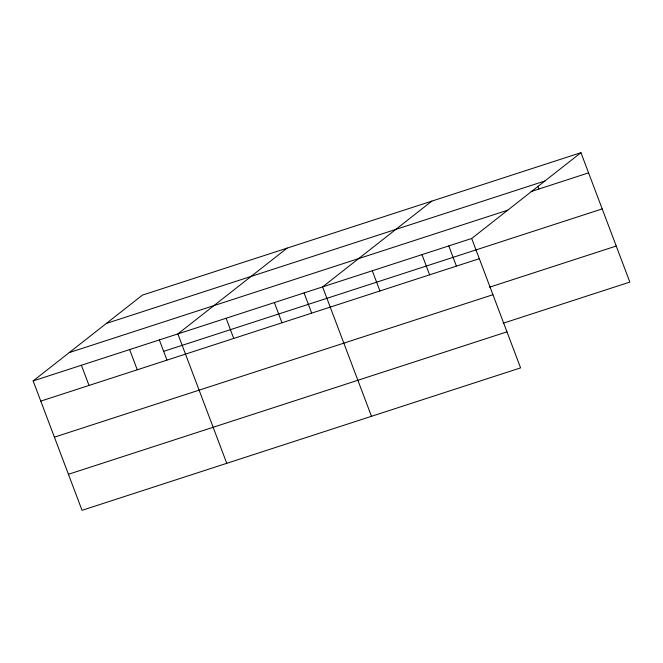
<?xml version="1.0" encoding="UTF-8"?>
<svg xmlns="http://www.w3.org/2000/svg" width="663" height="663" viewBox="0 0 663 663"><rect width="100%" height="100%" fill="white"/><g stroke="black" fill="none" stroke-linecap="round" stroke-linejoin="round"><path stroke-width="0.99" d="M580.954 152.681L471.691 238.481L520.588 367.882L82.046 510.319L33.15 380.918L142.412 295.118L580.954 152.681L629.85 282.082L503.159 323.229M287.129 248.111L177.866 333.92L226.763 463.313M431.853 201.104L322.591 286.913L371.487 416.314M106.353 323.428L544.895 180.991M531.088 191.549L588.587 172.877M69.209 352.608L507.75 210.171M33.15 380.918L471.691 238.481M163.662 351.349L602.203 208.911M40.783 401.115L479.324 258.686M489.543 287.195L616.234 246.039M54.399 437.157L492.94 294.72M68.43 474.285L506.971 331.848M537.792 186.137L538.886 189.021M448.801 245.965L456.335 265.913M421.991 254.625L429.624 274.822M372.291 270.769L379.924 290.966M304.077 292.963L311.618 312.911M274.349 302.577L281.982 322.782M226.108 318.248L233.741 338.445M159.36 339.97L166.902 359.918M129.633 349.583L137.258 369.78M81.392 365.255L89.024 385.452"/></g></svg>
